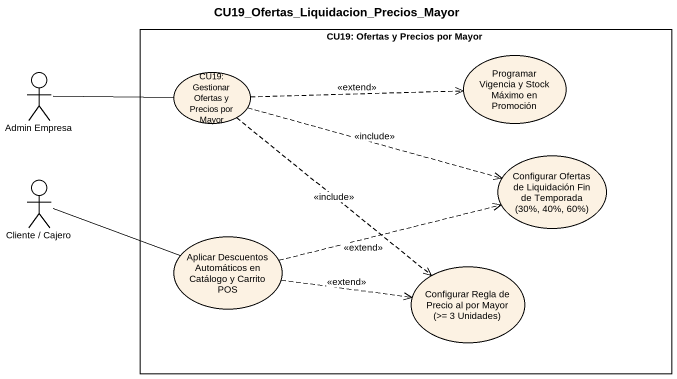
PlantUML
@startuml
title CU19_Ofertas_Liquidacion_Precios_Mayor
rectangle "CU19: Ofertas y Precios por Mayor" as CU19_Ofertas_y_Precios_por {
  usecase "CU19: Gestionar Ofertas y Precios por Mayor" as CU19_Gestionar_Ofertas_y
  usecase "Programar Vigencia y Stock Máximo en Promoción" as Programar_Vigencia_y_Stock
  usecase "Configurar Ofertas de Liquidación Fin de Temporada (30%, 40%, 60%)" as Configurar_Ofertas_de
  usecase "Aplicar Descuentos Automáticos en Catálogo y Carrito POS" as Aplicar_Descuentos
  usecase "Configurar Regla de Precio al por Mayor (>= 3 Unidades)" as Configurar_Regla_de_Precio
}
actor "Admin Empresa" as Admin_Empresa
actor "Cliente / Cajero" as Cliente_Cajero
Admin_Empresa -right- CU19_Gestionar_Ofertas_y
CU19_Gestionar_Ofertas_y .right.> Programar_Vigencia_y_Stock : <<extend>>
CU19_Gestionar_Ofertas_y .right.> Configurar_Ofertas_de : <<include>>
CU19_Gestionar_Ofertas_y ..> Configurar_Regla_de_Precio : <<include>>
Cliente_Cajero -right- Aplicar_Descuentos
Aplicar_Descuentos .right.> Configurar_Ofertas_de : <<extend>>
Aplicar_Descuentos .right.> Configurar_Regla_de_Precio : <<extend>>
@enduml
